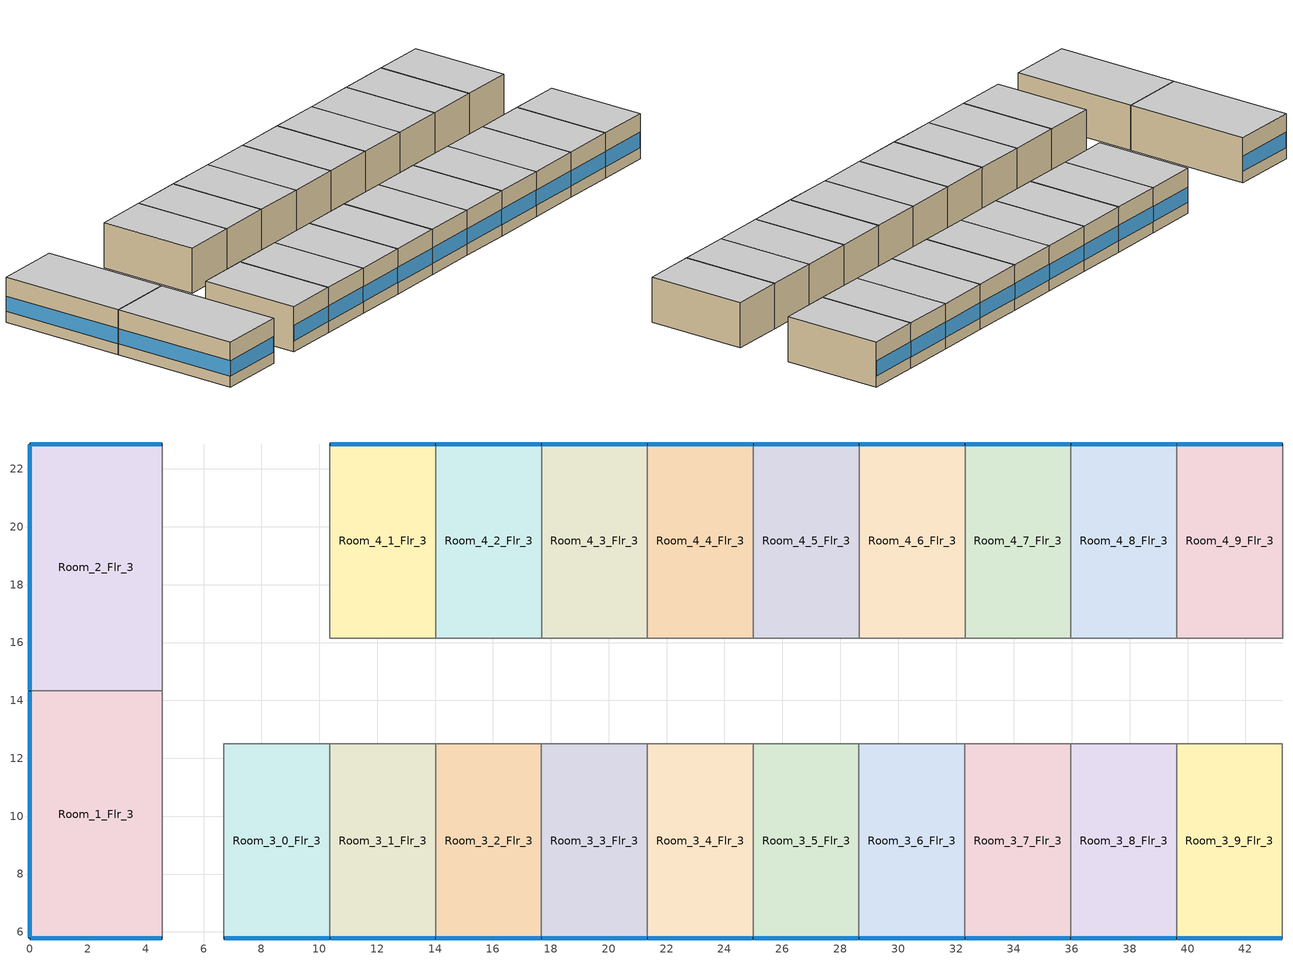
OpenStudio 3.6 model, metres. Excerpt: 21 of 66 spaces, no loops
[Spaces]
Room_1_Flr_3
 floor adiabatic (BTAP-Int-Wall): 4.57,14.33 4.57,5.79 0,5.79 0,14.33 z7.01
 wall outside: 0,14.33 0,5.79 4.57,5.79 z7.01:10.06
 wall to Corridor_Flr_3: 4.57,5.79 4.57,14.33 z7.01:10.06
 wall to Room_2_Flr_3: 4.57,14.33 0,14.33 z7.01:10.06
 window (BTAP-Ext-FixedWindow:U=0.220 SHGC=0.600): 0.03,5.79 4.55,5.79 z7.77:8.8; 0,14.3 0,5.82 z7.77:8.79
 ceiling adiabatic (BTAP-Int-Wall): 4.57,5.79 4.57,14.33 0,14.33 0,5.79 z10.06
Room_2_Flr_3
 floor adiabatic (BTAP-Int-Wall): 4.57,22.86 4.57,14.33 0,14.33 0,22.86 z7.01
 wall outside: 4.57,22.86 0,22.86 0,14.33 z7.01:10.06
 wall to Corridor_Flr_3: 4.57,14.33 4.57,22.86 z7.01:10.06
 window (BTAP-Ext-FixedWindow:U=0.220 SHGC=0.600): 4.55,22.86 0.03,22.86 z7.77:8.8; 0,22.83 0,14.35 z7.77:8.79
 ceiling adiabatic (BTAP-Int-Wall): 4.57,14.33 4.57,22.86 0,22.86 0,14.33 z10.06
Room_4_1_Flr_3
 floor adiabatic (BTAP-Int-Wall): 14.02,22.86 14.02,16.15 10.36,16.15 10.36,22.86 z7.01
 wall outside: 14.02,22.86 10.36,22.86 z7.01:10.06
 wall to Corridor_Flr_3: 10.36,22.86 10.36,16.15 14.02,16.15 z7.01:10.06
 wall to Room_4_2_Flr_3: 14.02,16.15 14.02,22.86 z7.01:10.06
 window (BTAP-Ext-FixedWindow:U=0.220 SHGC=0.600): 14,22.86 10.39,22.86 z7.77:8.8
 ceiling adiabatic (BTAP-Int-Wall): 14.02,16.15 14.02,22.86 10.36,22.86 10.36,16.15 z10.06
Room_3_0_Flr_3
 floor adiabatic (BTAP-Int-Wall): 10.36,12.5 10.36,5.79 6.71,5.79 6.71,12.5 z7.01
 wall outside: 6.71,5.79 10.36,5.79 z7.01:10.06
 wall to Corridor_Flr_3: 10.36,12.5 6.71,12.5 6.71,5.79 z7.01:10.06
 wall to Room_3_1_Flr_3: 10.36,5.79 10.36,12.5 z7.01:10.06
 window (BTAP-Ext-FixedWindow:U=0.220 SHGC=0.600): 6.73,5.79 10.34,5.79 z7.77:8.8
 ceiling adiabatic (BTAP-Int-Wall): 10.36,5.79 10.36,12.5 6.71,12.5 6.71,5.79 z10.06
Room_3_1_Flr_3
 floor adiabatic (BTAP-Int-Wall): 14.02,12.5 14.02,5.79 10.36,5.79 10.36,12.5 z7.01
 wall outside: 10.36,5.79 14.02,5.79 z7.01:10.06
 wall to Room_3_2_Flr_3: 14.02,5.79 14.02,12.5 z7.01:10.06
 wall to Corridor_Flr_3: 14.02,12.5 10.36,12.5 z7.01:10.06
 window (BTAP-Ext-FixedWindow:U=0.220 SHGC=0.600): 10.39,5.79 13.99,5.79 z7.77:8.8
 ceiling adiabatic (BTAP-Int-Wall): 14.02,5.79 14.02,12.5 10.36,12.5 10.36,5.79 z10.06
Room_3_2_Flr_3
 floor adiabatic (BTAP-Int-Wall): 17.68,12.5 17.68,5.79 14.02,5.79 14.02,12.5 z7.01
 wall outside: 14.02,5.79 17.68,5.79 z7.01:10.06
 wall to Corridor_Flr_3: 17.68,12.5 14.02,12.5 z7.01:10.06
 wall to Room_3_3_Flr_3: 17.68,5.79 17.68,12.5 z7.01:10.06
 window (BTAP-Ext-FixedWindow:U=0.220 SHGC=0.600): 14.05,5.79 17.65,5.79 z7.77:8.8
 ceiling adiabatic (BTAP-Int-Wall): 17.68,5.79 17.68,12.5 14.02,12.5 14.02,5.79 z10.06
Room_3_3_Flr_3
 floor adiabatic (BTAP-Int-Wall): 21.33,12.5 21.33,5.79 17.68,5.79 17.68,12.5 z7.01
 wall outside: 17.68,5.79 21.33,5.79 z7.01:10.06
 wall to Corridor_Flr_3: 21.33,12.5 17.68,12.5 z7.01:10.06
 wall to Room_3_4_Flr_3: 21.33,5.79 21.33,12.5 z7.01:10.06
 window (BTAP-Ext-FixedWindow:U=0.220 SHGC=0.600): 17.7,5.79 21.31,5.79 z7.77:8.8
 ceiling adiabatic (BTAP-Int-Wall): 21.33,5.79 21.33,12.5 17.68,12.5 17.68,5.79 z10.06
Room_3_4_Flr_3
 floor adiabatic (BTAP-Int-Wall): 24.99,12.5 24.99,5.79 21.33,5.79 21.33,12.5 z7.01
 wall outside: 21.33,5.79 24.99,5.79 z7.01:10.06
 wall to Room_3_5_Flr_3: 24.99,5.79 24.99,12.5 z7.01:10.06
 wall to Corridor_Flr_3: 24.99,12.5 21.33,12.5 z7.01:10.06
 window (BTAP-Ext-FixedWindow:U=0.220 SHGC=0.600): 21.36,5.79 24.97,5.79 z7.77:8.8
 ceiling adiabatic (BTAP-Int-Wall): 24.99,5.79 24.99,12.5 21.33,12.5 21.33,5.79 z10.06
Room_3_5_Flr_3
 floor adiabatic (BTAP-Int-Wall): 28.65,12.5 28.65,5.79 24.99,5.79 24.99,12.5 z7.01
 wall outside: 24.99,5.79 28.65,5.79 z7.01:10.06
 wall to Corridor_Flr_3: 28.65,12.5 24.99,12.5 z7.01:10.06
 wall to Room_3_6_Flr_3: 28.65,5.79 28.65,12.5 z7.01:10.06
 window (BTAP-Ext-FixedWindow:U=0.220 SHGC=0.600): 25.02,5.79 28.62,5.79 z7.77:8.8
 ceiling adiabatic (BTAP-Int-Wall): 28.65,5.79 28.65,12.5 24.99,12.5 24.99,5.79 z10.06
Room_3_6_Flr_3
 floor adiabatic (BTAP-Int-Wall): 32.3,12.5 32.3,5.79 28.65,5.79 28.65,12.5 z7.01
 wall outside: 28.65,5.79 32.3,5.79 z7.01:10.06
 wall to Room_3_7_Flr_3: 32.3,5.79 32.3,12.5 z7.01:10.06
 wall to Corridor_Flr_3: 32.3,12.5 28.65,12.5 z7.01:10.06
 window (BTAP-Ext-FixedWindow:U=0.220 SHGC=0.600): 28.67,5.79 32.28,5.79 z7.77:8.8
 ceiling adiabatic (BTAP-Int-Wall): 32.3,5.79 32.3,12.5 28.65,12.5 28.65,5.79 z10.06
Room_3_7_Flr_3
 floor adiabatic (BTAP-Int-Wall): 35.96,12.5 35.96,5.79 32.3,5.79 32.3,12.5 z7.01
 wall outside: 32.3,5.79 35.96,5.79 z7.01:10.06
 wall to Corridor_Flr_3: 35.96,12.5 32.3,12.5 z7.01:10.06
 wall to Room_3_8_Flr_3: 35.96,5.79 35.96,12.5 z7.01:10.06
 window (BTAP-Ext-FixedWindow:U=0.220 SHGC=0.600): 32.33,5.79 35.94,5.79 z7.77:8.8
 ceiling adiabatic (BTAP-Int-Wall): 35.96,5.79 35.96,12.5 32.3,12.5 32.3,5.79 z10.06
Room_3_8_Flr_3
 floor adiabatic (BTAP-Int-Wall): 39.62,12.5 39.62,5.79 35.96,5.79 35.96,12.5 z7.01
 wall outside: 35.96,5.79 39.62,5.79 z7.01:10.06
 wall to Room_3_9_Flr_3: 39.62,5.79 39.62,12.5 z7.01:10.06
 wall to Corridor_Flr_3: 39.62,12.5 35.96,12.5 z7.01:10.06
 window (BTAP-Ext-FixedWindow:U=0.220 SHGC=0.600): 35.99,5.79 39.59,5.79 z7.77:8.8
 ceiling adiabatic (BTAP-Int-Wall): 39.62,5.79 39.62,12.5 35.96,12.5 35.96,5.79 z10.06
Room_3_9_Flr_3
 floor adiabatic (BTAP-Int-Wall): 43.28,12.5 43.28,5.79 39.62,5.79 39.62,12.5 z7.01
 wall outside: 39.62,5.79 43.28,5.79 z7.01:10.06
 wall to Room_3_10_Flr_3: 43.28,5.79 43.28,12.5 z7.01:10.06
 wall to Corridor_Flr_3: 43.28,12.5 39.62,12.5 z7.01:10.06
 window (BTAP-Ext-FixedWindow:U=0.220 SHGC=0.600): 39.64,5.79 43.25,5.79 z7.77:8.8
 ceiling adiabatic (BTAP-Int-Wall): 43.28,5.79 43.28,12.5 39.62,12.5 39.62,5.79 z10.06
Room_4_2_Flr_3
 floor adiabatic (BTAP-Int-Wall): 17.68,22.86 17.68,16.15 14.02,16.15 14.02,22.86 z7.01
 wall outside: 17.68,22.86 14.02,22.86 z7.01:10.06
 wall to Corridor_Flr_3: 14.02,16.15 17.68,16.15 z7.01:10.06
 wall to Room_4_3_Flr_3: 17.68,16.15 17.68,22.86 z7.01:10.06
 window (BTAP-Ext-FixedWindow:U=0.220 SHGC=0.600): 17.65,22.86 14.05,22.86 z7.77:8.8
 ceiling adiabatic (BTAP-Int-Wall): 17.68,16.15 17.68,22.86 14.02,22.86 14.02,16.15 z10.06
Room_4_3_Flr_3
 floor adiabatic (BTAP-Int-Wall): 21.34,22.86 21.34,16.15 17.68,16.15 17.68,22.86 z7.01
 wall outside: 21.34,22.86 17.68,22.86 z7.01:10.06
 wall to Corridor_Flr_3: 17.68,16.15 21.34,16.15 z7.01:10.06
 wall to Room_4_4_Flr_3: 21.34,16.15 21.34,22.86 z7.01:10.06
 window (BTAP-Ext-FixedWindow:U=0.220 SHGC=0.600): 21.31,22.86 17.7,22.86 z7.77:8.8
 ceiling adiabatic (BTAP-Int-Wall): 21.34,16.15 21.34,22.86 17.68,22.86 17.68,16.15 z10.06
Room_4_4_Flr_3
 floor adiabatic (BTAP-Int-Wall): 25,22.86 25,16.15 21.34,16.15 21.34,22.86 z7.01
 wall outside: 25,22.86 21.34,22.86 z7.01:10.06
 wall to Corridor_Flr_3: 21.34,16.15 25,16.15 z7.01:10.06
 wall to Room_4_5_Flr_3: 25,16.15 25,22.86 z7.01:10.06
 window (BTAP-Ext-FixedWindow:U=0.220 SHGC=0.600): 24.97,22.86 21.36,22.86 z7.77:8.8
 ceiling adiabatic (BTAP-Int-Wall): 25,16.15 25,22.86 21.34,22.86 21.34,16.15 z10.06
Room_4_5_Flr_3
 floor adiabatic (BTAP-Int-Wall): 28.65,22.86 28.65,16.15 24.99,16.15 24.99,22.86 z7.01
 wall outside: 28.65,22.86 24.99,22.86 z7.01:10.06
 wall to Corridor_Flr_3: 24.99,16.15 28.65,16.15 z7.01:10.06
 wall to Room_4_6_Flr_3: 28.65,16.15 28.65,22.86 z7.01:10.06
 window (BTAP-Ext-FixedWindow:U=0.220 SHGC=0.600): 28.63,22.86 25.02,22.86 z7.77:8.8
 ceiling adiabatic (BTAP-Int-Wall): 28.65,16.15 28.65,22.86 24.99,22.86 24.99,16.15 z10.06
Room_4_6_Flr_3
 floor adiabatic (BTAP-Int-Wall): 32.31,22.86 32.31,16.15 28.65,16.15 28.65,22.86 z7.01
 wall outside: 32.31,22.86 28.65,22.86 z7.01:10.06
 wall to Corridor_Flr_3: 28.65,16.15 32.31,16.15 z7.01:10.06
 wall to Room_4_7_Flr_3: 32.31,16.15 32.31,22.86 z7.01:10.06
 window (BTAP-Ext-FixedWindow:U=0.220 SHGC=0.600): 32.29,22.86 28.68,22.86 z7.77:8.8
 ceiling adiabatic (BTAP-Int-Wall): 32.31,16.15 32.31,22.86 28.65,22.86 28.65,16.15 z10.06
Room_4_7_Flr_3
 floor adiabatic (BTAP-Int-Wall): 35.97,22.86 35.97,16.15 32.31,16.15 32.31,22.86 z7.01
 wall outside: 35.97,22.86 32.31,22.86 z7.01:10.06
 wall to Corridor_Flr_3: 32.31,16.15 35.97,16.15 z7.01:10.06
 wall to Room_4_8_Flr_3: 35.97,16.15 35.97,22.86 z7.01:10.06
 window (BTAP-Ext-FixedWindow:U=0.220 SHGC=0.600): 35.94,22.86 32.34,22.86 z7.77:8.8
 ceiling adiabatic (BTAP-Int-Wall): 35.97,16.15 35.97,22.86 32.31,22.86 32.31,16.15 z10.06
Room_4_8_Flr_3
 floor adiabatic (BTAP-Int-Wall): 39.63,22.86 39.63,16.15 35.97,16.15 35.97,22.86 z7.01
 wall outside: 39.63,22.86 35.97,22.86 z7.01:10.06
 wall to Corridor_Flr_3: 35.97,16.15 39.63,16.15 z7.01:10.06
 wall to Room_4_9_Flr_3: 39.63,16.15 39.63,22.86 z7.01:10.06
 window (BTAP-Ext-FixedWindow:U=0.220 SHGC=0.600): 39.6,22.86 35.99,22.86 z7.77:8.8
 ceiling adiabatic (BTAP-Int-Wall): 39.63,16.15 39.63,22.86 35.97,22.86 35.97,16.15 z10.06
Room_4_9_Flr_3
 floor adiabatic (BTAP-Int-Wall): 43.28,22.86 43.28,16.15 39.63,16.15 39.63,22.86 z7.01
 wall outside: 43.28,22.86 39.63,22.86 z7.01:10.06
 wall to Room_4_10_Flr_3: 43.28,16.15 43.28,22.86 z7.01:10.06
 wall to Corridor_Flr_3: 39.63,16.15 43.28,16.15 z7.01:10.06
 window (BTAP-Ext-FixedWindow:U=0.220 SHGC=0.600): 43.26,22.86 39.65,22.86 z7.77:8.8
 ceiling adiabatic (BTAP-Int-Wall): 43.28,16.15 43.28,22.86 39.63,22.86 39.63,16.15 z10.06
[Site]
Calgary Intl AP_AB_CAN: Latitude {deg}=51.114; Longitude {deg}=-114.02; Time Zone {hr}=-7; Elevation {m}=1084.1; Terrain=City
[Building]
LargeHotel: North Axis {deg}=0; Default Construction Set=BTAP-Mass at hdd = 5000.0; Standards Number of Stories=7; Standards Number of Above Ground Stories=6; Standards Template=NECB2011; Standards Building Type=LargeHotel
[Site:WaterMainsTemperature]
Calculation Method=Correlation; Annual Average Outdoor Air Temperature {C}=5; Maximum Difference In Monthly Average Outdoor Air Temperatures {deltaC}=23.3
[Site:GroundTemperature:BuildingSurface]
19.527, 19.502, 19.536, 19.598, 20.002, 21.64, 22.225, 22.375, 21.449, 20.121, 19.802, 19.633
[SizingPeriod:DesignDay] Barometric Pressure {Pa}=88961; Rain Indicator=No; Snow Indicator=No; Day of Month=21; Daylight Saving Time Indicator=No; Humidity Condition Type=Wetbulb; Dry-Bulb Temperature Range Modifier Type=DefaultMultipliers
Name | Maximum Dry-Bulb Temperature {C} | Daily Dry-Bulb Temperature Range {deltaC} | Wind Speed {m/s} | Wind Direction {deg} | Month | Day Type | Wetbulb or DewPoint at Maximum Dry-Bulb {C} | Solar Model Indicator | ASHRAE Clear Sky Optical Depth for Beam Irradiance | ASHRAE Clear Sky Optical Depth for Diffuse Irradiance | Sky Clearness
Calgary Intl AP Ann Clg .4% Condns DB=>MWB | 28.5 | 12.1 | 4.5 | 160 | 7 | SummerDesignDay | 16.1 | ASHRAETau | 0.339 | 2.421
Calgary Intl AP Ann Htg 99.6% Condns DB | -28.5 | 0 | 2.9 | 200 | 1 | WinterDesignDay | -28.5 | ASHRAEClearSky |  |  | 0
[Material:NoMass] Roughness=Smooth; Thermal Absorptance=0.9; Solar Absorptance=0.7
Name | Thermal Resistance {m2-K/W} | Visible Absorptance
Typical Carpet Pad; Typical Carpet Pad 1 | 0.21648 | 0.8
Typical Insulation 1 | 5.91238 | 0.7
Typical Insulation 2 | 4.49096 | 0.7
Typical Insulation 3 | 6.17282 | 0.7
Typical Carpet Pad 2 | 1.25503 | 0.8
Typical Carpet Pad 3; Typical Carpet Pad 4 | 3.45515 | 0.8
Typical Insulation 4 | 0.454528 | 0.7
Typical Insulation 5 | 0.454545 | 0.7
[Material]
Name | Roughness | Thickness {m} | Conductivity {W/m-K} | Density {kg/m3} | Specific Heat {J/kg-K} | Thermal Absorptance | Solar Absorptance | Visible Absorptance
G05 25mm wood | MediumSmooth | 0.0254 | 0.15 | 608 | 1630 | 0.9 | 0.5 | 0.5
100mm Normalweight concrete floor 1 | MediumSmooth | 0.1016 | 2.31 | 2322 | 832
G01 13mm gypsum board 1 | Smooth | 0.0127 | 0.16 | 800 | 1090 | 0.9 | 0.7 | 0.5
4 in. Normalweight Concrete Floor 1 | MediumRough | 0.1016 | 2.31 | 2322 | 832 | 0.9 | 0.7 | 0.7
1IN Stucco 1 | Smooth | 0.0253 | 0.6918 | 1858 | 837 | 0.9 | 0.7 | 0.92
8IN CONCRETE HW RefBldg 1 | Rough | 0.2032 | 1.311 | 2240 | 836.8 | 0.9 | 0.7 | 0.7
1/2IN Gypsum 1 | Smooth | 0.0127 | 0.16 | 784.9 | 830 | 0.9 | 0.4 | 0.4
Metal Roof Surface 1; F08 Metal surface 1 | Smooth | 0.0008 | 45.28 | 7824 | 500 | 0.9 | 0.7 | 0.7
6 in. Normalweight Concrete Floor 1; 6 in. Normalweight Concrete Floor 2; 6 in. Normalweight Concrete Floor 3 | MediumRough | 0.1524 | 2.31 | 2322 | 832 | 0.9 | 0.7 | 0.7
[Construction]
BTAP-Int-Partition; BTAP-Int-Door: G05 25mm wood
BTAP-Int-Floor: 100mm Normalweight concrete floor 1, Typical Carpet Pad
BTAP-Int-Wall: G01 13mm gypsum board 1, G01 13mm gypsum board 1
BTAP-Int-Ceiling: Typical Carpet Pad, 100mm Normalweight concrete floor 1
BTAP-Int-Window: SimpleGlazing
BTAP-Ext-Floor-Mass:U-0.162: Typical Insulation 1, 4 in. Normalweight Concrete Floor 1, Typical Carpet Pad 1
BTAP-Ext-Wall-Mass:U-0.21: 1IN Stucco 1, 8IN CONCRETE HW RefBldg 1, Typical Insulation 2, 1/2IN Gypsum 1
BTAP-Ext-Roof-Metal:U-0.162: Metal Roof Surface 1, Typical Insulation 3
BTAP-Grnd-Floor-Mass:U-0.757: 6 in. Normalweight Concrete Floor 1, Typical Carpet Pad 2
BTAP-Grnd-Wall-Mass:U-0.284: 6 in. Normalweight Concrete Floor 2, Typical Carpet Pad 3
BTAP-Grnd-Roof-Mass:U-0.284: 6 in. Normalweight Concrete Floor 3, Typical Carpet Pad 4
BTAP-Ext-FixedWindow:U=0.220 SHGC=0.600; BTAP-Ext-GlassDoors:U=0.220 SHGC=0.600; BTAP-Ext-Skylights:U=0.220 SHGC=0.600; BTAP-Ext-DaylightDomes:U=0.220 SHGC=0.600; BTAP-Ext-DaylightDiffuser:U=0.220 SHGC=0.600: SimpleGlazing:U=0.220 SHGC=0.600
BTAP-Ext-Door:U-2.2: F08 Metal surface 1, Typical Insulation 4
BTAP-Ext-OverHeadDoor:U-2.2: Typical Insulation 5
[DefaultConstructionSet]
BTAP-Mass at hdd = 5000.0: Default Exterior Surface Constructions=BTAP-Mass at hdd = 5000.0; Default Interior Surface Constructions=Default Surface Constructions 2; Default Ground Contact Surface Constructions=BTAP-Mass at hdd = 5000.0 1; Default Exterior SubSurface Constructions=BTAP-Mass at hdd = 5000.0; Default Interior SubSurface Constructions=Default Sub Surface Constructions 2; Interior Partition Construction=BTAP-Int-Partition
[DefaultSurfaceConstructions]
Name | Floor Construction | Wall Construction | Roof Ceiling Construction
Default Surface Constructions 2 | BTAP-Int-Floor | BTAP-Int-Wall | BTAP-Int-Ceiling
BTAP-Mass at hdd = 5000.0 | BTAP-Ext-Floor-Mass:U-0.162 | BTAP-Ext-Wall-Mass:U-0.21 | BTAP-Ext-Roof-Metal:U-0.162
BTAP-Mass at hdd = 5000.0 1 | BTAP-Grnd-Floor-Mass:U-0.757 | BTAP-Grnd-Wall-Mass:U-0.284 | BTAP-Grnd-Roof-Mass:U-0.284
[DefaultSubSurfaceConstructions]
Name | Fixed Window Construction | Operable Window Construction | Door Construction | Glass Door Construction | Overhead Door Construction | Skylight Construction | Tubular Daylight Dome Construction | Tubular Daylight Diffuser Construction
Default Sub Surface Constructions 2 | BTAP-Int-Window | BTAP-Int-Window | BTAP-Int-Door
BTAP-Mass at hdd = 5000.0 | BTAP-Ext-FixedWindow:U=0.220 SHGC=0.600 | BTAP-Ext-FixedWindow:U=0.220 SHGC=0.600 | BTAP-Ext-Door:U-2.2 | BTAP-Ext-GlassDoors:U=0.220 SHGC=0.600 | BTAP-Ext-OverHeadDoor:U-2.2 | BTAP-Ext-Skylights:U=0.220 SHGC=0.600 | BTAP-Ext-DaylightDomes:U=0.220 SHGC=0.600 | BTAP-Ext-DaylightDiffuser:U=0.220 SHGC=0.600
[WindowMaterial:SimpleGlazingSystem] U-Factor {W/m2-K}=2.2; Solar Heat Gain Coefficient=0.6; Visible Transmittance=0.21
SimpleGlazing; SimpleGlazing:U=0.220 SHGC=0.600
[Space] Space Type=Space Function Hotel/Motel - rooms; Building Story=Building Story 3; Volume {m3}=Autocalculate
Name | Thermal Zone | Part of Total Floor Area
Room_1_Flr_3 | DU_BT=Space Function_ST=Hotel/Motel - rooms_FL=Building Story 3_SCHF 12 | Yes
Room_4_1_Flr_3 | DU_BT=Space Function_ST=Hotel/Motel - rooms_FL=Building Story 3_SCHF 34 | Yes
Room_2_Flr_3 | DU_BT=Space Function_ST=Hotel/Motel - rooms_FL=Building Story 3_SCHF 3 | Yes
Room_3_0_Flr_3 | DU_BT=Space Function_ST=Hotel/Motel - rooms_FL=Building Story 3_SCHF 2 | Yes
Room_3_1_Flr_3 | DU_BT=Space Function_ST=Hotel/Motel - rooms_FL=Building Story 3_SCHF 28
Room_3_2_Flr_3 | DU_BT=Space Function_ST=Hotel/Motel - rooms_FL=Building Story 3_SCHF 9
Room_3_3_Flr_3 | DU_BT=Space Function_ST=Hotel/Motel - rooms_FL=Building Story 3_SCHF 36
Room_3_4_Flr_3 | DU_BT=Space Function_ST=Hotel/Motel - rooms_FL=Building Story 3_SCHF 10
Room_3_5_Flr_3 | DU_BT=Space Function_ST=Hotel/Motel - rooms_FL=Building Story 3_SCHF 5
Room_3_6_Flr_3 | DU_BT=Space Function_ST=Hotel/Motel - rooms_FL=Building Story 3_SCHF 13
Room_3_7_Flr_3 | DU_BT=Space Function_ST=Hotel/Motel - rooms_FL=Building Story 3_SCHF
Room_3_8_Flr_3 | DU_BT=Space Function_ST=Hotel/Motel - rooms_FL=Building Story 3_SCHF 15
Room_3_9_Flr_3 | DU_BT=Space Function_ST=Hotel/Motel - rooms_FL=Building Story 3_SCHF 18
Room_4_2_Flr_3 | DU_BT=Space Function_ST=Hotel/Motel - rooms_FL=Building Story 3_SCHF 21
Room_4_3_Flr_3 | DU_BT=Space Function_ST=Hotel/Motel - rooms_FL=Building Story 3_SCHF 22
Room_4_4_Flr_3 | DU_BT=Space Function_ST=Hotel/Motel - rooms_FL=Building Story 3_SCHF 25
Room_4_5_Flr_3 | DU_BT=Space Function_ST=Hotel/Motel - rooms_FL=Building Story 3_SCHF 26
Room_4_6_Flr_3 | DU_BT=Space Function_ST=Hotel/Motel - rooms_FL=Building Story 3_SCHF 27
Room_4_7_Flr_3 | DU_BT=Space Function_ST=Hotel/Motel - rooms_FL=Building Story 3_SCHF 19
Room_4_8_Flr_3 | DU_BT=Space Function_ST=Hotel/Motel - rooms_FL=Building Story 3_SCHF 29
Room_4_9_Flr_3 | DU_BT=Space Function_ST=Hotel/Motel - rooms_FL=Building Story 3_SCHF 31
[BuildingStory]
Building Story 3: Nominal Z Coordinate {m}=7.008
[SpaceType]
Space Function Hotel/Motel - rooms: Default Schedule Set=Space Function Hotel/Motel - rooms Schedule Set; Design Specification Outdoor Air Object=Space Function Hotel/Motel - rooms Ventilation; Standards Building Type=Space Function; Standards Space Type=Hotel/Motel - rooms
[People:Definition]
Space Function Hotel/Motel - rooms People Definition: Number of People Calculation Method=People/Area; People per Space Floor Area {person/m2}=0.0400417; Fraction Radiant=0.3
[People]
Space Function Hotel/Motel - rooms People: People Definition=Space Function Hotel/Motel - rooms People Definition; Space or SpaceType=Space Function Hotel/Motel - rooms; Work Efficiency Schedule=Work Efficiency Schedule; Clothing Insulation Schedule=Clothing Schedule; Air Velocity Schedule=Air Velocity Schedule; Multiplier=1
[Lights:Definition]
Space Function Hotel/Motel - rooms Lights Definition: Design Level Calculation Method=Watts/Area; Watts per Space Floor Area {W/m2}=11.8999; Fraction Radiant=0.5; Fraction Visible=0.2
[Lights]
Space Function Hotel/Motel - rooms Lights: Lights Definition=Space Function Hotel/Motel - rooms Lights Definition; Space or SpaceType=Space Function Hotel/Motel - rooms; Fraction Replaceable=1
[DesignSpecification:OutdoorAir]
Space Function Hotel/Motel - rooms Ventilation: Outdoor Air Method=Sum; Outdoor Air Flow per Floor Area {m3/s-m2}=0.00046228
[DefaultScheduleSet]
Space Function Hotel/Motel - rooms Schedule Set: Number of People Schedule=NECB-F-Occupancy; People Activity Level Schedule=NECB-Activity; Lighting Schedule=NECB-F-Lighting; Electric Equipment Schedule=NECB-F-Electric-Equipment; Infiltration Schedule=Always On
[ThermostatSetpoint:DualSetpoint] Heating Setpoint Temperature Schedule=NECB-F-Thermostat Setpoint-Heating; Cooling Setpoint Temperature Schedule=NECB-F-Thermostat Setpoint-Cooling
Space Function Hotel/Motel - rooms Thermostat 112; Space Function Hotel/Motel - rooms Thermostat 114; Space Function Hotel/Motel - rooms Thermostat 115; Space Function Hotel/Motel - rooms Thermostat 118; Space Function Hotel/Motel - rooms Thermostat 122; Space Function Hotel/Motel - rooms Thermostat 123; Space Function Hotel/Motel - rooms Thermostat 125; Space Function Hotel/Motel - rooms Thermostat 127; Space Function Hotel/Motel - rooms Thermostat 130; Space Function Hotel/Motel - rooms Thermostat 133; Space Function Hotel/Motel - rooms Thermostat 134; Space Function Hotel/Motel - rooms Thermostat 136; Space Function Hotel/Motel - rooms Thermostat 137; Space Function Hotel/Motel - rooms Thermostat 140; Space Function Hotel/Motel - rooms Thermostat 141; Space Function Hotel/Motel - rooms Thermostat 142; Space Function Hotel/Motel - rooms Thermostat 143; Space Function Hotel/Motel - rooms Thermostat 144; Space Function Hotel/Motel - rooms Thermostat 147; Space Function Hotel/Motel - rooms Thermostat 151; Space Function Hotel/Motel - rooms Thermostat 153
[ElectricEquipment:Definition]
Space Function Hotel/Motel - rooms Elec Equip Definition: Design Level Calculation Method=Watts/Area; Watts per Space Floor Area {W/m2}=2.49998; Fraction Radiant=0.5
[ElectricEquipment]
Space Function Hotel/Motel - rooms Elec Equip: Electric Equipment Definition=Space Function Hotel/Motel - rooms Elec Equip Definition; Space or SpaceType=Space Function Hotel/Motel - rooms
[SpaceInfiltration:DesignFlowRate] Schedule=Always On Discrete; Design Flow Rate Calculation Method=Flow/ExteriorArea; Flow per Exterior Surface Area {m3/s-m2}=0.00025; Constant Term Coefficient=0; Temperature Term Coefficient=0; Velocity Term Coefficient=0.224; Velocity Squared Term Coefficient=0
Name | Space or SpaceType
Room_1_Flr_3 Infiltration | Room_1_Flr_3
Room_2_Flr_3 Infiltration | Room_2_Flr_3
Room_3_0_Flr_3 Infiltration | Room_3_0_Flr_3
Room_3_1_Flr_3 Infiltration | Room_3_1_Flr_3
Room_3_2_Flr_3 Infiltration | Room_3_2_Flr_3
Room_3_3_Flr_3 Infiltration | Room_3_3_Flr_3
Room_3_4_Flr_3 Infiltration | Room_3_4_Flr_3
Room_3_5_Flr_3 Infiltration | Room_3_5_Flr_3
Room_3_6_Flr_3 Infiltration | Room_3_6_Flr_3
Room_3_7_Flr_3 Infiltration | Room_3_7_Flr_3
Room_3_8_Flr_3 Infiltration | Room_3_8_Flr_3
Room_3_9_Flr_3 Infiltration | Room_3_9_Flr_3
Room_4_1_Flr_3 Infiltration | Room_4_1_Flr_3
Room_4_2_Flr_3 Infiltration | Room_4_2_Flr_3
Room_4_3_Flr_3 Infiltration | Room_4_3_Flr_3
Room_4_4_Flr_3 Infiltration | Room_4_4_Flr_3
Room_4_5_Flr_3 Infiltration | Room_4_5_Flr_3
Room_4_6_Flr_3 Infiltration | Room_4_6_Flr_3
Room_4_7_Flr_3 Infiltration | Room_4_7_Flr_3
Room_4_8_Flr_3 Infiltration | Room_4_8_Flr_3
Room_4_9_Flr_3 Infiltration | Room_4_9_Flr_3
[ThermalZone] Multiplier=4; Use Ideal Air Loads=No
Name | Thermostat
DU_BT=Space Function_ST=Hotel/Motel - rooms_FL=Building Story 3_SCHF | Space Function Hotel/Motel - rooms Thermostat 112
DU_BT=Space Function_ST=Hotel/Motel - rooms_FL=Building Story 3_SCHF 2 | Space Function Hotel/Motel - rooms Thermostat 114
DU_BT=Space Function_ST=Hotel/Motel - rooms_FL=Building Story 3_SCHF 3 | Space Function Hotel/Motel - rooms Thermostat 115
DU_BT=Space Function_ST=Hotel/Motel - rooms_FL=Building Story 3_SCHF 5 | Space Function Hotel/Motel - rooms Thermostat 118
DU_BT=Space Function_ST=Hotel/Motel - rooms_FL=Building Story 3_SCHF 9 | Space Function Hotel/Motel - rooms Thermostat 122
DU_BT=Space Function_ST=Hotel/Motel - rooms_FL=Building Story 3_SCHF 10 | Space Function Hotel/Motel - rooms Thermostat 123
DU_BT=Space Function_ST=Hotel/Motel - rooms_FL=Building Story 3_SCHF 12 | Space Function Hotel/Motel - rooms Thermostat 125
DU_BT=Space Function_ST=Hotel/Motel - rooms_FL=Building Story 3_SCHF 13 | Space Function Hotel/Motel - rooms Thermostat 127
DU_BT=Space Function_ST=Hotel/Motel - rooms_FL=Building Story 3_SCHF 15 | Space Function Hotel/Motel - rooms Thermostat 130
DU_BT=Space Function_ST=Hotel/Motel - rooms_FL=Building Story 3_SCHF 18 | Space Function Hotel/Motel - rooms Thermostat 133
DU_BT=Space Function_ST=Hotel/Motel - rooms_FL=Building Story 3_SCHF 19 | Space Function Hotel/Motel - rooms Thermostat 134
DU_BT=Space Function_ST=Hotel/Motel - rooms_FL=Building Story 3_SCHF 21 | Space Function Hotel/Motel - rooms Thermostat 136
DU_BT=Space Function_ST=Hotel/Motel - rooms_FL=Building Story 3_SCHF 22 | Space Function Hotel/Motel - rooms Thermostat 137
DU_BT=Space Function_ST=Hotel/Motel - rooms_FL=Building Story 3_SCHF 25 | Space Function Hotel/Motel - rooms Thermostat 140
DU_BT=Space Function_ST=Hotel/Motel - rooms_FL=Building Story 3_SCHF 26 | Space Function Hotel/Motel - rooms Thermostat 141
DU_BT=Space Function_ST=Hotel/Motel - rooms_FL=Building Story 3_SCHF 27 | Space Function Hotel/Motel - rooms Thermostat 142
DU_BT=Space Function_ST=Hotel/Motel - rooms_FL=Building Story 3_SCHF 28 | Space Function Hotel/Motel - rooms Thermostat 143
DU_BT=Space Function_ST=Hotel/Motel - rooms_FL=Building Story 3_SCHF 29 | Space Function Hotel/Motel - rooms Thermostat 144
DU_BT=Space Function_ST=Hotel/Motel - rooms_FL=Building Story 3_SCHF 31 | Space Function Hotel/Motel - rooms Thermostat 147
DU_BT=Space Function_ST=Hotel/Motel - rooms_FL=Building Story 3_SCHF 34 | Space Function Hotel/Motel - rooms Thermostat 151
DU_BT=Space Function_ST=Hotel/Motel - rooms_FL=Building Story 3_SCHF 36 | Space Function Hotel/Motel - rooms Thermostat 153
[Foundation:Kiva]
Bldg Kiva Foundation: Wall Height Above Grade {m}=0; Wall Depth Below Slab {m}=0
[Foundation:Kiva:Settings]

[Schedule:Ruleset]
Clothing Schedule: Default Day Schedule=Clothing Schedule Default Winter Clothes
Air Velocity Schedule: Default Day Schedule=Air Velocity Schedule Default
Work Efficiency Schedule: Default Day Schedule=Work Efficiency Schedule Default
NECB-Activity: Default Day Schedule=NECB-Activity Default; Summer Design Day Schedule=NECB-Activity Summer Design Day; Winter Design Day Schedule=NECB-Activity Winter Design Day
Always On: Default Day Schedule=Always On Default
NECB-F-Occupancy: Default Day Schedule=NECB-F-Occupancy Default
NECB-F-Lighting: Default Day Schedule=NECB-F-Lighting Default
NECB-F-Electric-Equipment: Default Day Schedule=NECB-F-Electric-Equipment Default
NECB-F-Thermostat Setpoint-Heating: Default Day Schedule=NECB-F-Thermostat Setpoint-Heating Default
NECB-F-Thermostat Setpoint-Cooling: Default Day Schedule=NECB-F-Thermostat Setpoint-Cooling Default
[Schedule:Day]
Clothing Schedule Default Winter Clothes; Always On Default: 24, 0, 1
Clothing Schedule Summer Clothes: 24, 0, 0.5
Air Velocity Schedule Default: 24, 0, 0.2
Work Efficiency Schedule Default: 24, 0, 0
NECB-Activity Default; NECB-Activity Winter Design Day; NECB-Activity Summer Design Day: 24, 0, 130
NECB-F-Occupancy Default; NECB-F-Occupancy Default|Wkdy Day: 7, 0, 0.9, 8, 0, 0.7, 10, 0, 0.4, 16, 0, 0.2, 17, 0, 0.3, 20, 0, 0.5, 22, 0, 0.7, 23, 0, 0.8, 24, 0, 0.9
NECB-F-Occupancy Sat Day: 1, 0, 0.7, 7, 0, 0.9, 8, 0, 0.7, 10, 0, 0.5, 18, 0, 0.3, 19, 0, 0.5, 22, 0, 0.6, 24, 0, 0.7
NECB-F-Occupancy Sun|Hol Day: 1, 0, 0.8, 9, 0, 0.7, 12, 0, 0.5, 14, 0, 0.3, 17, 0, 0.2, 18, 0, 0.3, 20, 0, 0.4, 22, 0, 0.6, 24, 0, 0.8
NECB-F-Lighting Default; NECB-F-Lighting Default|Wkdy Day; NECB-F-Electric-Equipment Default; NECB-F-Electric-Equipment Default|Wkdy Day: 1, 0, 0.3, 3, 0, 0.2, 6, 0, 0.1, 7, 0, 0.2, 8, 0, 0.4, 9, 0, 0.5, 11, 0, 0.4, 12, 0, 0.3, 19, 0, 0.2, 20, 0, 0.6, 21, 0, 0.8, 22, 0, 0.9, 23, 0, 0.8, 24, 0, 0.6
NECB-F-Lighting Sat Day; NECB-F-Electric-Equipment Sat Day: 1, 0, 0.3, 3, 0, 0.2, 7, 0, 0.1, 9, 0, 0.3, 11, 0, 0.4, 12, 0, 0.3, 19, 0, 0.2, 20, 0, 0.6, 23, 0, 0.7, 24, 0, 0.6
NECB-F-Lighting Sun|Hol Day; NECB-F-Electric-Equipment Sun|Hol Day: 3, 0, 0.3, 7, 0, 0.2, 8, 0, 0.3, 10, 0, 0.4, 14, 0, 0.3, 19, 0, 0.2, 20, 0, 0.5, 21, 0, 0.7, 22, 0, 0.8, 23, 0, 0.6, 24, 0, 0.5
NECB-F-Thermostat Setpoint-Heating Default; NECB-F-Thermostat Setpoint-Heating Default|Wkdy Day; NECB-F-Thermostat Setpoint-Heating Sat Day; NECB-F-Thermostat Setpoint-Heating Sun|Hol Day: 1, 0, 22, 7, 0, 18, 8, 0, 20, 24, 0, 22
NECB-F-Thermostat Setpoint-Cooling Default; NECB-F-Thermostat Setpoint-Cooling Default|Wkdy Day; NECB-F-Thermostat Setpoint-Cooling Sat Day; NECB-F-Thermostat Setpoint-Cooling Sun|Hol Day: 24, 0, 24
[Schedule:Rule] Date Specification Type=DateRange; Start Day=1
Name | Schedule Ruleset | Rule Order | Day Schedule | Start Month | End Month | End Day | Apply Monday | Apply Tuesday | Apply Wednesday | Apply Thursday | Apply Friday | Apply Saturday | Apply Sunday
Schedule Rule 1 | Clothing Schedule | 0 | Clothing Schedule Summer Clothes | 5 | 9 | 30
Schedule Rule 62 | NECB-F-Occupancy | 2 | NECB-F-Occupancy Default|Wkdy Day | 1 | 12 | 31 | Yes | Yes | Yes | Yes | Yes
Schedule Rule 63 | NECB-F-Occupancy | 1 | NECB-F-Occupancy Sat Day | 1 | 12 | 31 |  |  |  |  |  | Yes
Schedule Rule 64 | NECB-F-Occupancy | 0 | NECB-F-Occupancy Sun|Hol Day | 1 | 12 | 31 |  |  |  |  |  |  | Yes
Schedule Rule 65 | NECB-F-Lighting | 2 | NECB-F-Lighting Default|Wkdy Day | 1 | 12 | 31 | Yes | Yes | Yes | Yes | Yes
Schedule Rule 66 | NECB-F-Lighting | 1 | NECB-F-Lighting Sat Day | 1 | 12 | 31 |  |  |  |  |  | Yes
Schedule Rule 67 | NECB-F-Lighting | 0 | NECB-F-Lighting Sun|Hol Day | 1 | 12 | 31 |  |  |  |  |  |  | Yes
Schedule Rule 68 | NECB-F-Electric-Equipment | 2 | NECB-F-Electric-Equipment Default|Wkdy Day | 1 | 12 | 31 | Yes | Yes | Yes | Yes | Yes
Schedule Rule 69 | NECB-F-Electric-Equipment | 1 | NECB-F-Electric-Equipment Sat Day | 1 | 12 | 31 |  |  |  |  |  | Yes
Schedule Rule 70 | NECB-F-Electric-Equipment | 0 | NECB-F-Electric-Equipment Sun|Hol Day | 1 | 12 | 31 |  |  |  |  |  |  | Yes
Schedule Rule 71 | NECB-F-Thermostat Setpoint-Heating | 2 | NECB-F-Thermostat Setpoint-Heating Default|Wkdy Day | 1 | 12 | 31 | Yes | Yes | Yes | Yes | Yes
Schedule Rule 72 | NECB-F-Thermostat Setpoint-Heating | 1 | NECB-F-Thermostat Setpoint-Heating Sat Day | 1 | 12 | 31 |  |  |  |  |  | Yes
Schedule Rule 73 | NECB-F-Thermostat Setpoint-Heating | 0 | NECB-F-Thermostat Setpoint-Heating Sun|Hol Day | 1 | 12 | 31 |  |  |  |  |  |  | Yes
Schedule Rule 74 | NECB-F-Thermostat Setpoint-Cooling | 2 | NECB-F-Thermostat Setpoint-Cooling Default|Wkdy Day | 1 | 12 | 31 | Yes | Yes | Yes | Yes | Yes
Schedule Rule 75 | NECB-F-Thermostat Setpoint-Cooling | 1 | NECB-F-Thermostat Setpoint-Cooling Sat Day | 1 | 12 | 31 |  |  |  |  |  | Yes
Schedule Rule 76 | NECB-F-Thermostat Setpoint-Cooling | 0 | NECB-F-Thermostat Setpoint-Cooling Sun|Hol Day | 1 | 12 | 31 |  |  |  |  |  |  | Yes
[Schedule:Constant]
Always On Discrete: Value=1
